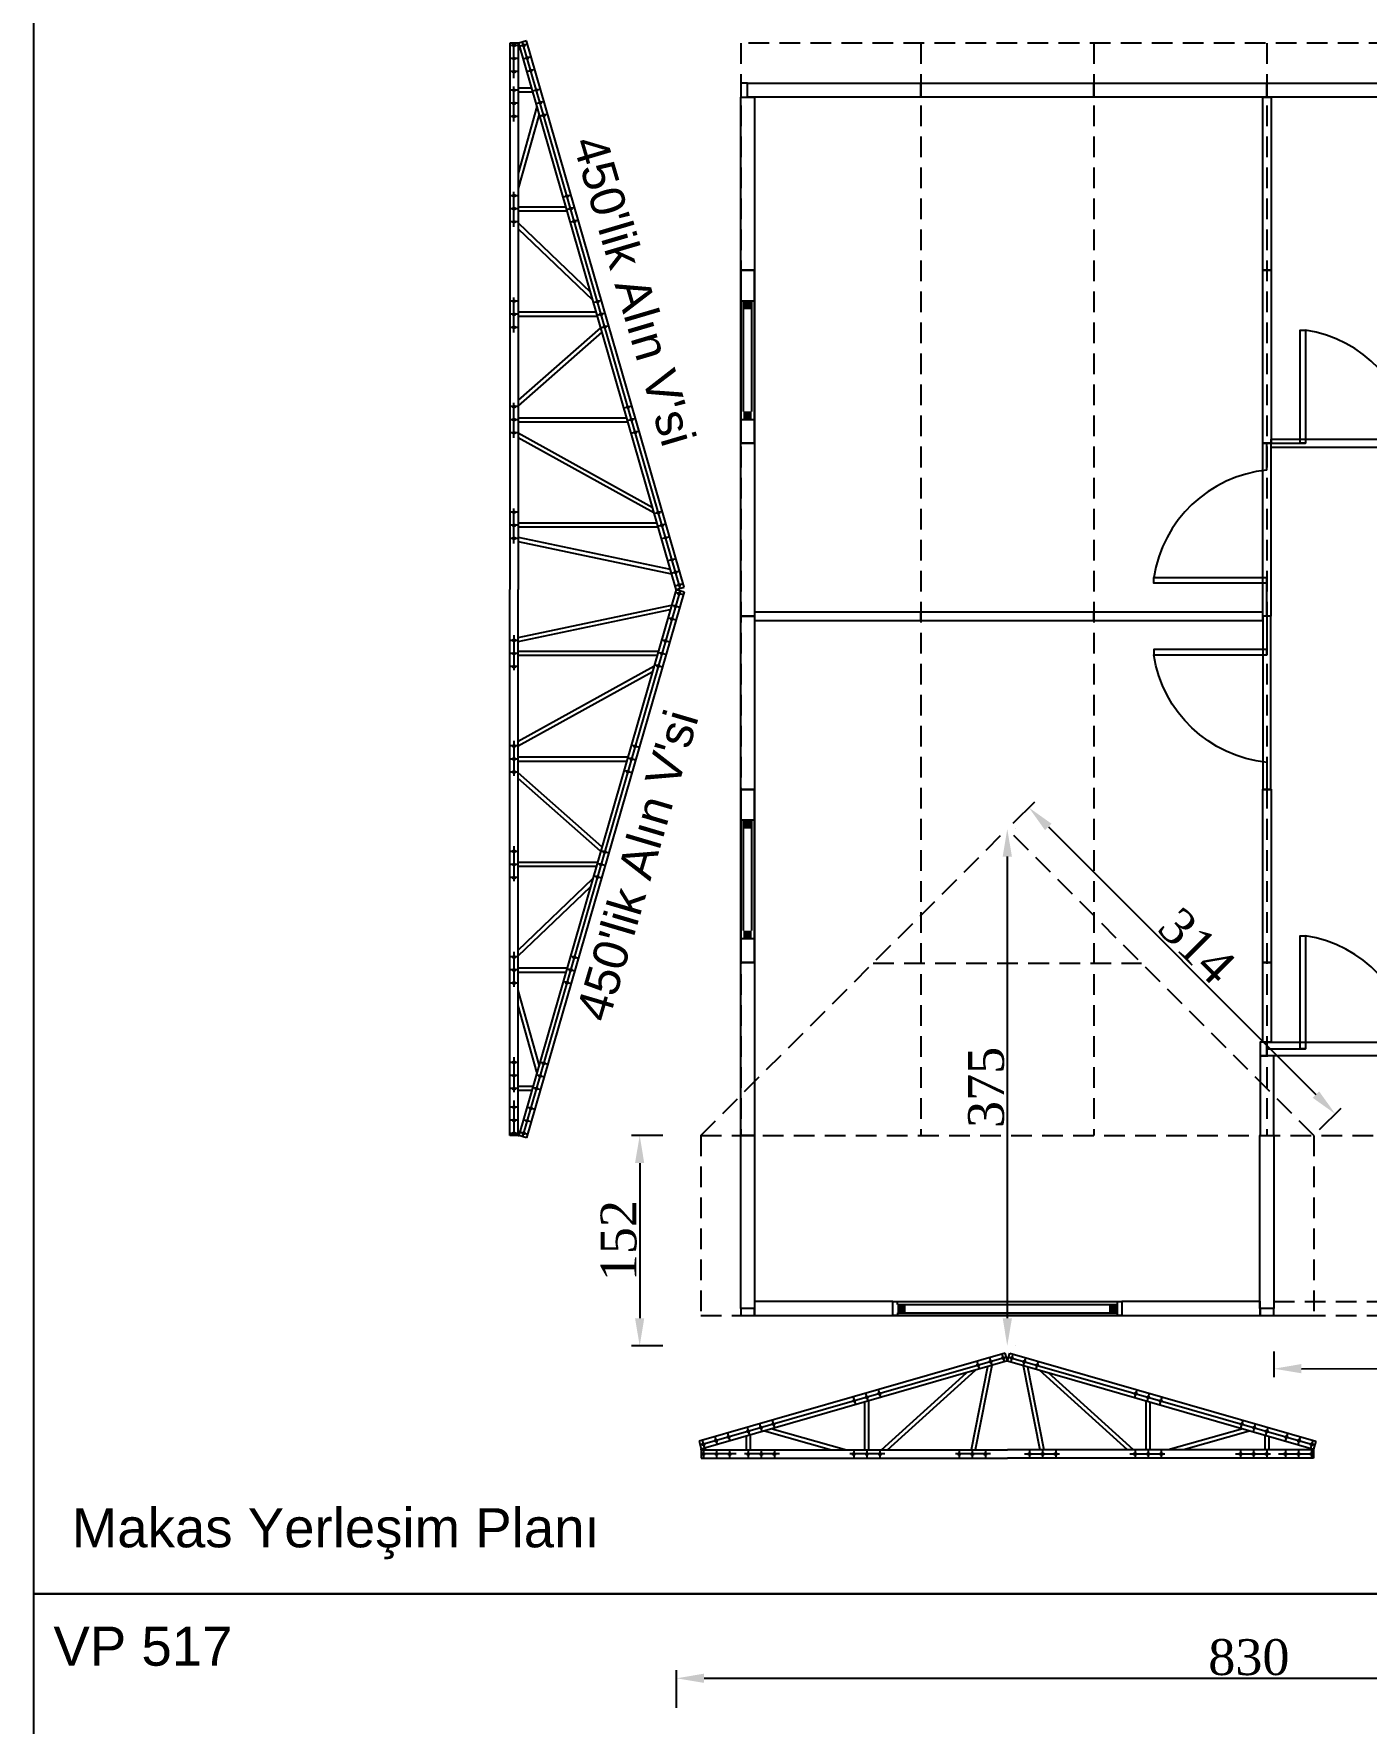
# Model space of a CAD drawing. Header units: millimetres. Extents: x 204298 to 220821, y -217696 to -203281.
# Drawn here: x 208136 to 209102, y -205897 to -204672 of the extents above; entities that cross this region are included whole.
import ezdxf

# ---------------------------------------------------------------- set-up
doc = ezdxf.new("R2010")
doc.units = ezdxf.units.MM
doc.header["$MEASUREMENT"] = 0
doc.linetypes.add('DASHED', pattern=[0.75, 0.5, -0.25])
for name, color, linetype in [('Block1', 255, 'Continuous'), ('DUVAR', 7, 'Continuous'), ('KAPI-PEN', 3, 'Continuous'), ('PANO', 11, 'Continuous'), ('ZEMİN', 191, 'Continuous'), ('ÖLÇÜLENDİRME', 121, 'Continuous')]:
    doc.layers.add(name, color=color, linetype=linetype)
doc.styles.add('133', font='times.ttf')
doc.styles.get("Standard").update_dxf_attribs({"font": 'arial.ttf'})
doc.dimstyles.new('MAKAS', dxfattribs={"dimscale": 20, "dimtxt": 1.3, "dimasz": 1, "dimexe": 0.3, "dimexo": 0.3, "dimgap": 0.1, "dimtad": 1, "dimrnd": 1, "dimzin": 12, "dimdsep": 46, "dimlunit": 6, "dimtxsty": '133', "dimcen": 0.8, "dimdle": 0.0005, "dimclrd": 4, "dimclre": 6, "dimclrt": 2, "dimazin": 3, "dimtfac": 1, "dimtmove": 0, "dimatfit": 2, "dimldrblk": 'DOTSMALL', "dimfxl": 0, "dimtolj": 1, "dimtzin": 0, "dimarcsym": 0})

# ---------------------------------------------------------------- blocks, each defined once
blk = doc.blocks.new('110')
blk.add_lwpolyline([(74265.2, -40100.5), (74265.2, -40226), (74275.2, -40226), (74275.2, -40100.5)], close=True)
blk = doc.blocks.new('113')
for points in [[(74265.2, -40728), (74265.2, -40853.5), (74275.2, -40853.5), (74275.2, -40728)], [(74265.2, -40728), (74265.2, -40853.5), (74275.2, -40853.5), (74275.2, -40728)], [(74275.2, -40853.5), (74275.2, -40728), (74265.2, -40728), (74265.2, -40853.5)]]:
    blk.add_lwpolyline(points, close=True)
at = {"layer": 'KAPI-PEN'}
for points in [[(74270.2, -40728), (74270.2, -40756)], [(74270.2, -40834), (74270.2, -40853.5)]]:
    blk.add_lwpolyline(points, dxfattribs=at)
blk.add_lwpolyline([(74270.2, -40834, -0.341049), (74188.2, -40756), (74270.2, -40756), (74270.2, -40752), (74188.2, -40752), (74188.2, -40756)], format="xyb", dxfattribs=at)
blk = doc.blocks.new('jyt')
at = {"layer": 'PANO', "color": 1}
for p, q in [((-19934.2, -6827.4), (-19934.2, -6747.4)), ((-19928.2, -6827.4), (-19928.2, -6747.4))]:
    blk.add_line(p, q, dxfattribs=at)
for points in [[(-19926.2, -6747.4), (-19936.2, -6747.4)], [(-19926.2, -6833.4), (-19936.2, -6833.4)]]:
    blk.add_lwpolyline(points, dxfattribs=at)
for points in [[(-19928.2, -6747.4), (-19928.2, -6753.4), (-19934.2, -6747.4), (-19934.2, -6753.4)], [(-19928.2, -6833.4), (-19928.2, -6827.4), (-19934.2, -6833.4), (-19934.2, -6827.4)]]:
    blk.add_solid(points, dxfattribs=at)
blk = doc.blocks.new('KAPI')
for points in [[(68907.3, -39991.1), (68907.3, -40116.6), (68913.3, -40116.6), (68913.3, -39991.1)], [(68907.3, -39991.1), (68907.3, -40116.6), (68913.3, -40116.6), (68913.3, -39991.1)], [(68913.3, -40116.6), (68913.3, -39991.1), (68907.3, -39991.1), (68907.3, -40116.6)]]:
    blk.add_lwpolyline(points, close=True)
at = {"layer": 'KAPI-PEN'}
for points in [[(68910.3, -39991.1), (68910.3, -40019.1)], [(68910.3, -40097.1), (68910.3, -40116.6)]]:
    blk.add_lwpolyline(points, dxfattribs=at)
blk.add_lwpolyline([(68910.3, -40097.1, -0.341049), (68828.3, -40019.1), (68910.3, -40019.1), (68910.3, -40015.1), (68828.3, -40015.1), (68828.3, -40019.1)], format="xyb", dxfattribs=at)
blk = doc.blocks.new('D')
blk.add_lwpolyline([(69161.3, -39614.6), (69286.8, -39614.6), (69286.8, -39608.6), (69161.3, -39608.6)], close=True)
blk = doc.blocks.new('*D7384')
at = {"layer": 'Defpoints', "color": 0}
for p in [(208841.8, -205248.8), (209079.7, -205455.5), (209064.1, -205471.1)]:
    blk.add_point(p, dxfattribs=at)
at = {"layer": 'DUVAR', "color": 6, "lineweight": -2}
for p, q in [((208846.1, -205244.6), (208861.7, -205229)), ((209068.3, -205466.8), (209083.9, -205451.2))]:
    blk.add_line(p, q, dxfattribs=at)
at = {"layer": 'DUVAR', "color": 4, "lineweight": -2}
blk.add_line((208871.6, -205247.3), (209065.5, -205441.3), dxfattribs=at)
at = {"layer": 'DUVAR', "color": 4}
for points in [[(208873.9, -205245), (208869.2, -205249.7), (208857.4, -205233.2)], [(209063.2, -205443.7), (209067.9, -205439), (209079.7, -205455.5)]]:
    blk.add_solid(points, dxfattribs=at)
at = {"layer": 'DUVAR', "color": 2, "insert": (208979.3, -205333.6), "char_height": 26, "attachment_point": 5, "rotation": 315, "style": '133'}
blk.add_mtext('\\A1;314', dxfattribs=at)
blk = doc.blocks.new('_DotSmall')
at = {"color": 0, "linetype": 'ByBlock', "const_width": 0.5}
blk.add_lwpolyline([(-0.0625, 0, 1), (0.0625, 0, 1)], format="xyb", close=True, dxfattribs=at)
blk = doc.blocks.new('*D7385')
at = {"layer": 'Defpoints', "color": 0}
for p in [(208841.8, -205248.8), (208841.8, -205623.6), (208841.8, -205623.6)]:
    blk.add_point(p, dxfattribs=at)
at = {"layer": 'DUVAR', "color": 6, "lineweight": -2}
for p, q in [((208847.8, -205248.8), (208847.8, -205248.8)), ((208847.8, -205623.6), (208847.8, -205623.6))]:
    blk.add_line(p, q, dxfattribs=at)
at = {"layer": 'DUVAR', "color": 4, "lineweight": -2}
blk.add_line((208841.8, -205268.8), (208841.8, -205603.6), dxfattribs=at)
at = {"layer": 'DUVAR', "color": 4}
for points in [[(208845.2, -205268.8), (208838.5, -205268.8), (208841.8, -205248.8)], [(208838.5, -205603.6), (208845.2, -205603.6), (208841.8, -205623.6)]]:
    blk.add_solid(points, dxfattribs=at)
at = {"layer": 'DUVAR', "color": 2, "insert": (208826.6, -205436.2), "char_height": 26, "attachment_point": 5, "rotation": 90, "style": '133'}
blk.add_mtext('\\A1;375', dxfattribs=at)
blk = doc.blocks.new('*D7386')
at = {"layer": 'Defpoints', "color": 0}
for p in [(208598.1, -205471.1), (208575.3, -205623.6), (208598.1, -205623.6)]:
    blk.add_point(p, dxfattribs=at)
at = {"layer": 'DUVAR', "color": 6, "lineweight": -2}
for p, q in [((208592.1, -205471.1), (208569.3, -205471.1)), ((208592.1, -205623.6), (208569.3, -205623.6))]:
    blk.add_line(p, q, dxfattribs=at)
at = {"layer": 'DUVAR', "color": 4, "lineweight": -2}
blk.add_line((208575.3, -205491.1), (208575.3, -205603.6), dxfattribs=at)
at = {"layer": 'DUVAR', "color": 4}
for points in [[(208578.6, -205491.1), (208571.9, -205491.1), (208575.3, -205471.1)], [(208571.9, -205603.6), (208578.6, -205603.6), (208575.3, -205623.6)]]:
    blk.add_solid(points, dxfattribs=at)
at = {"layer": 'DUVAR', "color": 2, "insert": (208560.1, -205547.3), "char_height": 26, "attachment_point": 5, "rotation": 90, "style": '133'}
blk.add_mtext('\\A1;152', dxfattribs=at)
blk = doc.blocks.new('*D7387')
at = {"layer": 'Defpoints', "color": 0}
for p in [(209035.1, -205621.7), (209435.4, -205621.1), (209435.4, -205639.6)]:
    blk.add_point(p, dxfattribs=at)
at = {"layer": 'DUVAR', "color": 6, "lineweight": -2}
for p, q in [((209035.1, -205627.7), (209035.1, -205646.2)), ((209435.4, -205627.1), (209435.5, -205645.6))]:
    blk.add_line(p, q, dxfattribs=at)
at = {"layer": 'DUVAR', "color": 4, "lineweight": -2}
blk.add_line((209055.1, -205640.2), (209415.4, -205639.7), dxfattribs=at)
at = {"layer": 'DUVAR', "color": 4}
for points in [[(209055.1, -205636.8), (209055.1, -205643.5), (209035.1, -205640.2)], [(209415.4, -205643), (209415.4, -205636.3), (209435.4, -205639.6)]]:
    blk.add_solid(points, dxfattribs=at)
at = {"layer": 'DUVAR', "color": 2, "insert": (209245.7, -205624.7), "char_height": 26, "attachment_point": 5, "rotation": 0.0789, "style": '133'}
blk.add_mtext('\\A1;400', dxfattribs=at)
blk = doc.blocks.new('*D7544')
at = {"layer": 'Defpoints', "color": 0}
for p in [(209432, -205864.7), (208602, -205892), (209432, -205892)]:
    blk.add_point(p, dxfattribs=at)
at = {"layer": 'DUVAR', "color": 6, "lineweight": -2}
for p, q in [((208602, -205886), (208602, -205858.7)), ((209432, -205886), (209432, -205858.7))]:
    blk.add_line(p, q, dxfattribs=at)
at = {"layer": 'DUVAR', "color": 4, "lineweight": -2}
blk.add_line((208622, -205864.7), (209412, -205864.7), dxfattribs=at)
at = {"layer": 'DUVAR', "color": 4}
for points in [[(208622, -205861.3), (208622, -205868), (208602, -205864.7)], [(209412, -205868), (209412, -205861.3), (209432, -205864.7)]]:
    blk.add_solid(points, dxfattribs=at)
at = {"layer": 'DUVAR', "color": 2, "insert": (209017, -205849.5), "char_height": 26, "attachment_point": 5, "style": '133'}
blk.add_mtext('\\A1;830', dxfattribs=at)
blk = doc.blocks.new('gfj')
at = {"layer": 'Block1', "color": 1}
for p, q in [((-3418.2, -20535), (-3418.2, -20533)), ((-3418.2, -20541), (-3418.2, -20543))]:
    blk.add_line(p, q, dxfattribs=at)
at = {"layer": 'PANO', "color": 1}
for p, q in [((-3418.2, -20535), (-3258.7, -20535)), ((-3418.2, -20541), (-3258.7, -20541))]:
    blk.add_line(p, q, dxfattribs=at)
blk.add_lwpolyline([(-3258.7, -20543), (-3258.7, -20533)], dxfattribs=at)
for points in [[(-3418.2, -20541), (-3412.2, -20541), (-3418.2, -20535), (-3412.2, -20535)], [(-3258.7, -20541), (-3264.7, -20541), (-3258.7, -20535), (-3264.7, -20535)]]:
    blk.add_solid(points, dxfattribs=at)

msp = doc.modelspace()

# ---------------------------------------------------------------- linework, layer by layer
at = {"color": 2}
for points in [[(209922.706, -205803.483), (208135.971, -205803.483), (208135.971, -204591.282), (209922.706, -204591.282)], [(209922.706, -207015.685), (208135.971, -207015.685), (208135.971, -205803.483), (209922.706, -205803.483)]]:
    msp.add_lwpolyline(points, close=True, dxfattribs=at)
for points in [[(208648.571, -204969.06), (208648.571, -204843.56), (208658.571, -204843.56), (208658.571, -204969.06)], [(208648.571, -204969.06), (208648.571, -204843.56), (208658.571, -204843.56), (208658.571, -204969.06)], [(208648.571, -204969.06), (208648.571, -204843.56), (208658.571, -204843.56), (208658.571, -204969.06)], [(208658.571, -204969.06), (208658.571, -204843.56), (208648.571, -204843.56), (208648.571, -204969.06)], [(209033.053, -204966.06), (209155.571, -204966.06), (209155.571, -204972.06), (209033.053, -204972.06)], [(209033.053, -204966.06), (209155.571, -204966.06), (209155.571, -204972.06), (209033.053, -204972.06)], [(209155.571, -204972.06), (209033.053, -204972.06), (209033.053, -204966.06), (209155.571, -204966.06)], [(208658.571, -205097.56), (208779.071, -205097.56), (208779.071, -205091.56), (208658.571, -205091.56)], [(208904.571, -205097.56), (209027.071, -205097.56), (209027.071, -205091.56), (208904.571, -205091.56)], [(208648.571, -205345.56), (208648.571, -205220.06), (208658.571, -205220.06), (208658.571, -205345.56)], [(208648.571, -205345.56), (208648.571, -205220.06), (208658.571, -205220.06), (208658.571, -205345.56)], [(208648.571, -205345.56), (208648.571, -205220.06), (208658.571, -205220.06), (208658.571, -205345.56)], [(208658.571, -205345.56), (208658.571, -205220.06), (208648.571, -205220.06), (208648.571, -205345.56)], [(209033.071, -205345.56), (209033.071, -205403.31), (209027.071, -205403.31), (209027.071, -205345.56)], [(209035.071, -205471.06), (209035.071, -205413.31), (209025.071, -205413.31), (209025.071, -205471.06)], [(208658.571, -205601.56), (208758.821, -205601.56), (208758.821, -205591.56), (208658.571, -205591.56)], [(208924.821, -205601.56), (208758.821, -205601.56), (208758.821, -205591.56), (208924.821, -205591.56)], [(208924.821, -205601.56), (209025.071, -205601.56), (209025.071, -205591.56), (208924.821, -205591.56)]]:
    msp.add_lwpolyline(points, close=True)
at = {"layer": 'Block1', "color": 1}
for p, q in [((208481.098, -204679.06), (208481.098, -205075.06)), ((208487.098, -204679.06), (208481.098, -204679.06)), ((208487.098, -204679.06), (208487.098, -205075.06)), ((208487.098, -204679.06), (208487.543, -204679.06)), ((208487.098, -204682.06), (208488.408, -204682.06)), ((208493.309, -204677.399), (208487.543, -204679.06)), ((208601.666, -205075.06), (208487.543, -204679.06)), ((208607.432, -205073.399), (208493.309, -204677.399)), ((208496.91, -204711.56), (208487.098, -204711.56)), ((208497.774, -204714.56), (208487.098, -204714.56)), ((208500.763, -204724.931), (208487.098, -204773.394)), ((208502.338, -204730.398), (208487.098, -204784.448)), ((208487.098, -204797.56), (208521.694, -204797.56)), ((208487.098, -204800.56), (208522.558, -204800.56)), ((208487.098, -204809.352), (208539.53, -204859.452)), ((208487.098, -204813.502), (208541.18, -204865.178)), ((208543.74, -204874.06), (208487.098, -204874.06)), ((208544.605, -204877.06), (208487.098, -204877.06)), ((208546.975, -204885.285), (208487.098, -204937.926)), ((208547.894, -204888.472), (208487.098, -204941.92)), ((208487.098, -204950.56), (208565.787, -204950.56)), ((208487.098, -204953.56), (208566.651, -204953.56)), ((208487.098, -204961.505), (208584.455, -205015.339)), ((208487.098, -204964.933), (208585.63, -205019.417)), ((208587.833, -205027.06), (208487.098, -205027.06)), ((208588.698, -205030.06), (208487.098, -205030.06)), ((208481.098, -205471.06), (208481.098, -205075.06)), ((208487.098, -205471.06), (208487.098, -205075.06)), ((208601.666, -205075.06), (208487.543, -205471.06)), ((208607.432, -205076.722), (208493.309, -205472.722)), ((208601.666, -205075.06), (208607.432, -205073.399)), ((208601.666, -205075.06), (208607.432, -205076.722)), ((208588.698, -205120.061), (208487.098, -205120.061)), ((208587.833, -205123.061), (208487.098, -205123.061)), ((208487.098, -205185.188), (208585.63, -205130.704)), ((208487.098, -205188.616), (208584.455, -205134.782)), ((208487.098, -205196.561), (208566.651, -205196.56)), ((208487.098, -205199.561), (208565.787, -205199.56)), ((208547.894, -205261.649), (208487.098, -205208.201)), ((208546.975, -205264.836), (208487.098, -205212.195)), ((208544.605, -205273.06), (208487.098, -205273.06)), ((208543.74, -205276.06), (208487.098, -205276.06)), ((208487.098, -205336.619), (208541.18, -205284.943)), ((208487.098, -205340.769), (208539.53, -205290.669)), ((208487.098, -205349.56), (208522.558, -205349.56)), ((208487.098, -205352.56), (208521.694, -205352.56)), ((208502.338, -205419.723), (208487.098, -205365.673)), ((208500.763, -205425.189), (208487.098, -205376.727)), ((208497.774, -205435.56), (208487.098, -205435.56)), ((208496.91, -205438.56), (208487.098, -205438.56)), ((208487.098, -205468.06), (208488.408, -205468.06)), ((208487.098, -205471.06), (208481.098, -205471.06)), ((208487.098, -205471.06), (208487.543, -205471.06)), ((208493.309, -205472.722), (208487.543, -205471.06)), ((208840.302, -205628.819), (208618.302, -205692.797)), ((208841.964, -205634.585), (208840.302, -205628.819)), ((208841.964, -205634.585), (208843.625, -205628.819)), ((208843.625, -205628.819), (209065.625, -205692.797)), ((208841.964, -205634.585), (208619.964, -205698.563)), ((208841.964, -205634.585), (209063.964, -205698.563)), ((208738.464, -205699.008), (208738.464, -205664.412)), ((208741.464, -205699.008), (208741.464, -205663.548)), ((208942.464, -205699.008), (208942.464, -205663.548)), ((208945.464, -205699.008), (208945.464, -205664.412)), ((208652.464, -205689.196), (208652.464, -205699.008)), ((208655.464, -205688.332), (208655.464, -205699.008)), ((208665.835, -205685.343), (208714.297, -205699.008)), ((208671.302, -205683.768), (208725.352, -205699.008)), ((209012.626, -205683.768), (208958.576, -205699.008)), ((209018.093, -205685.343), (208969.63, -205699.008)), ((209028.464, -205688.332), (209028.464, -205699.008)), ((209031.464, -205689.196), (209031.464, -205699.008)), ((208618.302, -205692.797), (208619.964, -205698.563)), ((208619.964, -205699.008), (208619.964, -205698.563)), ((208619.964, -205699.008), (208841.964, -205699.008)), ((208619.964, -205699.008), (208619.964, -205705.008)), ((208622.964, -205699.008), (208622.964, -205697.698)), ((209063.964, -205699.008), (208841.964, -205699.008)), ((209060.964, -205699.008), (209060.964, -205697.698)), ((209065.625, -205692.797), (209063.964, -205698.563)), ((209063.964, -205699.008), (209063.964, -205698.563)), ((209063.964, -205699.008), (209063.964, -205705.008)), ((208619.964, -205705.008), (208841.964, -205705.008)), ((209063.964, -205705.008), (208841.964, -205705.008))]:
    msp.add_line(p, q, dxfattribs=at)
at = {"layer": 'Block1', "color": 2}
for p, q in [((208487.098, -204680.56), (208481.098, -204680.56)), ((208493.98, -204679.73), (208488.215, -204681.391)), ((208604.549, -205074.23), (208490.426, -204678.23)), ((208487.098, -204690.06), (208481.098, -204690.06)), ((208496.611, -204688.858), (208490.846, -204690.52)), ((208499.242, -204697.987), (208493.477, -204699.648)), ((208487.098, -204699.56), (208481.098, -204699.56)), ((208487.098, -204713.06), (208481.098, -204713.06)), ((208487.098, -204722.56), (208481.098, -204722.56)), ((208503.347, -204712.23), (208497.581, -204713.891)), ((208505.977, -204721.358), (208500.212, -204723.02)), ((208487.098, -204732.06), (208481.098, -204732.06)), ((208508.608, -204730.487), (208502.843, -204732.148)), ((208487.098, -204789.56), (208481.098, -204789.56)), ((208525.5, -204789.101), (208519.735, -204790.763)), ((208487.098, -204799.06), (208481.098, -204799.06)), ((208528.131, -204798.23), (208522.365, -204799.891)), ((208530.762, -204807.358), (208524.996, -204809.02)), ((208487.098, -204808.56), (208481.098, -204808.56)), ((208487.098, -204866.06), (208481.098, -204866.06)), ((208547.547, -204865.601), (208541.781, -204867.263)), ((208487.098, -204875.56), (208481.098, -204875.56)), ((208550.177, -204874.729), (208544.412, -204876.391)), ((208487.098, -204885.06), (208481.098, -204885.06)), ((208552.808, -204883.858), (208547.043, -204885.519)), ((208487.098, -204942.56), (208481.098, -204942.56)), ((208569.593, -204942.101), (208563.828, -204943.762)), ((208487.098, -204952.06), (208481.098, -204952.06)), ((208572.224, -204951.229), (208566.458, -204952.891)), ((208487.098, -204961.56), (208481.098, -204961.56)), ((208574.854, -204960.358), (208569.089, -204962.019)), ((208487.098, -205019.06), (208481.098, -205019.06)), ((208487.098, -205028.56), (208481.098, -205028.56)), ((208591.639, -205018.601), (208585.874, -205020.262)), ((208594.27, -205027.729), (208588.505, -205029.391)), ((208487.098, -205038.06), (208481.098, -205038.06)), ((208596.901, -205036.858), (208591.136, -205038.519)), ((208601.498, -205052.811), (208595.733, -205054.473)), ((208604.129, -205061.94), (208598.364, -205063.601)), ((208604.549, -205075.891), (208490.426, -205471.891)), ((208606.76, -205071.068), (208600.995, -205072.73)), ((208606.76, -205079.053), (208600.995, -205077.391)), ((208604.129, -205088.181), (208598.364, -205086.52)), ((208601.498, -205097.31), (208595.733, -205095.648)), ((208487.098, -205112.061), (208481.098, -205112.061)), ((208596.901, -205113.263), (208591.136, -205111.601)), ((208487.098, -205121.561), (208481.098, -205121.561)), ((208594.27, -205122.391), (208588.505, -205120.73)), ((208487.098, -205131.061), (208481.098, -205131.061)), ((208591.639, -205131.52), (208585.874, -205129.858)), ((208574.854, -205189.763), (208569.089, -205188.101)), ((208487.098, -205188.561), (208481.098, -205188.561)), ((208487.098, -205198.061), (208481.098, -205198.061)), ((208572.224, -205198.891), (208566.458, -205197.23)), ((208487.098, -205207.561), (208481.098, -205207.561)), ((208569.593, -205208.02), (208563.828, -205206.358)), ((208487.098, -205265.06), (208481.098, -205265.06)), ((208550.177, -205275.391), (208544.412, -205273.73)), ((208552.808, -205266.263), (208547.043, -205264.601)), ((208487.098, -205274.56), (208481.098, -205274.56)), ((208487.098, -205284.06), (208481.098, -205284.06)), ((208547.547, -205284.52), (208541.781, -205282.858)), ((208487.098, -205341.56), (208481.098, -205341.56)), ((208530.762, -205342.763), (208524.996, -205341.101)), ((208487.098, -205351.06), (208481.098, -205351.06)), ((208525.5, -205361.02), (208519.735, -205359.358)), ((208528.131, -205351.891), (208522.365, -205350.23)), ((208487.098, -205360.56), (208481.098, -205360.56)), ((208487.098, -205418.06), (208481.098, -205418.06)), ((208508.608, -205419.634), (208502.843, -205417.973)), ((208487.098, -205427.56), (208481.098, -205427.56)), ((208505.977, -205428.763), (208500.212, -205427.101)), ((208487.098, -205437.06), (208481.098, -205437.06)), ((208503.347, -205437.891), (208497.581, -205436.23)), ((208487.098, -205450.56), (208481.098, -205450.56)), ((208499.242, -205452.134), (208493.477, -205450.473)), ((208487.098, -205460.06), (208481.098, -205460.06)), ((208487.098, -205469.56), (208481.098, -205469.56)), ((208493.98, -205470.391), (208488.215, -205468.73)), ((208496.611, -205461.263), (208490.846, -205459.601)), ((208841.133, -205631.702), (208619.133, -205695.68)), ((208819.715, -205634.752), (208821.376, -205640.518)), ((208828.843, -205632.122), (208830.505, -205637.887)), ((208837.972, -205629.491), (208839.633, -205635.256)), ((208842.795, -205631.702), (209064.795, -205695.68)), ((208845.956, -205629.491), (208844.295, -205635.256)), ((208855.085, -205632.122), (208853.423, -205637.887)), ((208864.213, -205634.752), (208862.552, -205640.518)), ((208730.005, -205660.606), (208731.666, -205666.371)), ((208739.133, -205657.975), (208740.795, -205663.74)), ((208748.261, -205655.344), (208749.923, -205661.11)), ((208935.666, -205655.344), (208934.005, -205661.11)), ((208944.795, -205657.975), (208943.133, -205663.74)), ((208953.923, -205660.606), (208952.262, -205666.371)), ((208671.39, -205677.498), (208673.052, -205683.263)), ((209012.538, -205677.498), (209010.876, -205683.263)), ((208629.762, -205689.495), (208631.423, -205695.26)), ((208638.89, -205686.864), (208640.552, -205692.629)), ((208653.133, -205682.759), (208654.795, -205688.525)), ((208662.262, -205680.129), (208663.923, -205685.894)), ((209021.666, -205680.129), (209020.005, -205685.894)), ((209030.795, -205682.759), (209029.133, -205688.525)), ((209045.038, -205686.864), (209043.376, -205692.629)), ((209054.166, -205689.495), (209052.505, -205695.26)), ((208620.633, -205692.126), (208622.295, -205697.891)), ((208621.464, -205699.008), (208621.464, -205705.008)), ((208630.964, -205699.008), (208630.964, -205705.008)), ((208640.464, -205699.008), (208640.464, -205705.008)), ((208653.964, -205699.008), (208653.964, -205705.008)), ((208663.464, -205699.008), (208663.464, -205705.008)), ((208672.964, -205699.008), (208672.964, -205705.008)), ((208730.464, -205699.008), (208730.464, -205705.008)), ((208739.964, -205699.008), (208739.964, -205705.008)), ((208749.464, -205699.008), (208749.464, -205705.008)), ((208806.964, -205699.008), (208806.964, -205705.008)), ((208816.464, -205699.008), (208816.464, -205705.008)), ((208825.964, -205699.008), (208825.964, -205705.008)), ((208857.964, -205699.008), (208857.964, -205705.008)), ((208867.464, -205699.008), (208867.464, -205705.008)), ((208876.964, -205699.008), (208876.964, -205705.008)), ((208934.464, -205699.008), (208934.464, -205705.008)), ((208943.964, -205699.008), (208943.964, -205705.008)), ((208953.464, -205699.008), (208953.464, -205705.008)), ((209010.964, -205699.008), (209010.964, -205705.008)), ((209020.464, -205699.008), (209020.464, -205705.008)), ((209029.964, -205699.008), (209029.964, -205705.008)), ((209043.464, -205699.008), (209043.464, -205705.008)), ((209052.964, -205699.008), (209052.964, -205705.008)), ((209063.295, -205692.126), (209061.633, -205697.891)), ((209062.464, -205699.008), (209062.464, -205705.008))]:
    msp.add_line(p, q, dxfattribs=at)
at = {"layer": 'Block1', "color": 1, "linetype": 'DASHED', "ltscale": 30}
for p, q in [((208648.571, -204679.06), (208648.571, -205471.06)), ((209411.571, -204679.06), (208648.571, -204679.06)), ((208779.071, -204679.06), (208779.071, -205471.06)), ((208904.571, -204679.06), (208904.571, -205471.06)), ((209030.071, -204679.06), (209030.071, -205471.06)), ((208619.571, -205471.06), (208841.821, -205248.81)), ((209064.071, -205471.06), (208841.821, -205248.81)), ((208744.571, -205346.06), (208939.071, -205346.06)), ((208619.571, -205471.06), (209411.571, -205471.06)), ((208619.571, -205471.06), (208619.571, -205601.56)), ((209064.071, -205471.06), (209064.071, -205601.56)), ((209035.071, -205591.56), (209411.571, -205591.56)), ((208619.571, -205601.56), (209064.071, -205601.56)), ((209035.071, -205601.56), (209411.571, -205601.56))]:
    msp.add_line(p, q, dxfattribs=at)
at = {"layer": 'Block1', "color": 1}
for centre, radius in [((208484.098, -204680.56), 0.8), ((208484.098, -204680.56), 0.4), ((208491.098, -204680.56), 0.8), ((208491.098, -204680.56), 0.4), ((208484.098, -204690.06), 0.8), ((208484.098, -204690.06), 0.4), ((208493.729, -204689.689), 0.8), ((208493.729, -204689.689), 0.4), ((208496.359, -204698.817), 0.8), ((208484.098, -204699.56), 0.8), ((208484.098, -204699.56), 0.4), ((208496.359, -204698.817), 0.4), ((208484.098, -204713.06), 0.8), ((208484.098, -204722.56), 0.8), ((208484.098, -204713.06), 0.4), ((208484.098, -204722.56), 0.4), ((208500.464, -204713.06), 0.8), ((208500.464, -204713.06), 0.4), ((208503.095, -204722.189), 0.8), ((208503.095, -204722.189), 0.4), ((208484.098, -204732.06), 0.8), ((208484.098, -204732.06), 0.4), ((208505.725, -204731.317), 0.8), ((208505.725, -204731.317), 0.4), ((208484.098, -204789.56), 0.8), ((208484.098, -204789.56), 0.4), ((208522.617, -204789.932), 0.8), ((208522.617, -204789.932), 0.4), ((208484.098, -204799.06), 0.8), ((208484.098, -204808.56), 0.8), ((208484.098, -204799.06), 0.4), ((208484.098, -204808.56), 0.4), ((208525.248, -204799.06), 0.8), ((208525.248, -204799.06), 0.4), ((208527.879, -204808.189), 0.8), ((208527.879, -204808.189), 0.4), ((208484.098, -204866.06), 0.8), ((208484.098, -204866.06), 0.4), ((208544.664, -204866.432), 0.8), ((208544.664, -204866.432), 0.4), ((208484.098, -204875.56), 0.8), ((208484.098, -204875.56), 0.4), ((208547.295, -204875.56), 0.8), ((208547.295, -204875.56), 0.4), ((208484.098, -204885.06), 0.8), ((208484.098, -204885.06), 0.4), ((208549.925, -204884.689), 0.8), ((208549.925, -204884.689), 0.4), ((208484.098, -204942.56), 0.8), ((208484.098, -204942.56), 0.4), ((208566.71, -204942.932), 0.8), ((208566.71, -204942.932), 0.4), ((208484.098, -204952.06), 0.8), ((208484.098, -204952.06), 0.4), ((208569.341, -204952.06), 0.8), ((208569.341, -204952.06), 0.4), ((208484.098, -204961.56), 0.8), ((208484.098, -204961.56), 0.4), ((208571.972, -204961.189), 0.8), ((208571.972, -204961.189), 0.4), ((208484.098, -205019.06), 0.8), ((208484.098, -205028.56), 0.8), ((208484.098, -205019.06), 0.4), ((208484.098, -205028.56), 0.4), ((208588.757, -205019.432), 0.8), ((208588.757, -205019.432), 0.4), ((208591.387, -205028.56), 0.8), ((208591.388, -205028.56), 0.4), ((208484.098, -205038.06), 0.8), ((208484.098, -205038.06), 0.4), ((208594.018, -205037.689), 0.8), ((208594.018, -205037.689), 0.4), ((208598.616, -205053.642), 0.8), ((208598.616, -205053.642), 0.4), ((208601.246, -205062.77), 0.8), ((208601.247, -205062.77), 0.4), ((208603.877, -205071.899), 0.8), ((208603.877, -205078.222), 0.8), ((208603.877, -205071.899), 0.4), ((208603.877, -205078.222), 0.4), ((208601.246, -205087.35), 0.8), ((208601.247, -205087.35), 0.4), ((208598.616, -205096.479), 0.8), ((208598.616, -205096.479), 0.4), ((208484.098, -205112.061), 0.8), ((208484.098, -205112.061), 0.4), ((208594.018, -205112.432), 0.8), ((208594.018, -205112.432), 0.4), ((208484.098, -205121.561), 0.8), ((208484.098, -205121.561), 0.4), ((208591.387, -205121.561), 0.8), ((208591.388, -205121.561), 0.4), ((208484.098, -205131.061), 0.8), ((208484.098, -205131.061), 0.4), ((208588.757, -205130.689), 0.8), ((208588.757, -205130.689), 0.4), ((208484.098, -205188.561), 0.8), ((208484.098, -205198.061), 0.8), ((208484.098, -205188.561), 0.4), ((208484.098, -205198.061), 0.4), ((208569.341, -205198.06), 0.8), ((208569.341, -205198.061), 0.4), ((208571.972, -205188.932), 0.8), ((208571.972, -205188.932), 0.4), ((208484.098, -205207.561), 0.8), ((208484.098, -205207.561), 0.4), ((208566.71, -205207.189), 0.8), ((208566.71, -205207.189), 0.4), ((208484.098, -205265.06), 0.8), ((208484.098, -205274.56), 0.8), ((208484.098, -205265.06), 0.4), ((208547.295, -205274.56), 0.8), ((208549.925, -205265.432), 0.8), ((208549.925, -205265.432), 0.4), ((208484.098, -205284.06), 0.8), ((208484.098, -205274.56), 0.4), ((208484.098, -205284.06), 0.4), ((208544.664, -205283.689), 0.8), ((208544.664, -205283.689), 0.4), ((208547.295, -205274.56), 0.4), ((208484.098, -205341.56), 0.8), ((208484.098, -205341.56), 0.4), ((208527.879, -205341.932), 0.8), ((208527.879, -205341.932), 0.4), ((208484.098, -205351.06), 0.8), ((208484.098, -205351.06), 0.4), ((208522.617, -205360.189), 0.8), ((208525.248, -205351.06), 0.8), ((208525.248, -205351.06), 0.4), ((208484.098, -205360.56), 0.8), ((208484.098, -205360.56), 0.4), ((208522.617, -205360.189), 0.4), ((208484.098, -205418.06), 0.8), ((208484.098, -205418.06), 0.4), ((208505.725, -205418.803), 0.8), ((208505.725, -205418.803), 0.4), ((208484.098, -205427.56), 0.8), ((208484.098, -205427.56), 0.4), ((208503.095, -205427.932), 0.8), ((208503.095, -205427.932), 0.4), ((208484.098, -205437.06), 0.8), ((208484.098, -205437.06), 0.4), ((208500.464, -205437.06), 0.8), ((208500.464, -205437.06), 0.4), ((208484.098, -205450.56), 0.8), ((208484.098, -205450.56), 0.4), ((208496.359, -205451.303), 0.8), ((208496.359, -205451.303), 0.4), ((208484.098, -205460.06), 0.8), ((208484.098, -205469.56), 0.8), ((208484.098, -205460.06), 0.4), ((208484.098, -205469.56), 0.4), ((208491.098, -205469.56), 0.8), ((208491.098, -205469.56), 0.4), ((208493.729, -205460.432), 0.8), ((208493.729, -205460.432), 0.4), ((208820.545, -205637.635), 0.8), ((208820.545, -205637.635), 0.4), ((208829.674, -205635.004), 0.8), ((208829.674, -205635.004), 0.4), ((208838.802, -205632.374), 0.8), ((208838.802, -205632.374), 0.4), ((208845.125, -205632.374), 0.8), ((208845.125, -205632.374), 0.4), ((208854.254, -205635.004), 0.8), ((208854.254, -205635.004), 0.4), ((208863.382, -205637.635), 0.8), ((208863.382, -205637.635), 0.4), ((208730.835, -205663.489), 0.8), ((208730.835, -205663.489), 0.4), ((208739.964, -205660.858), 0.8), ((208739.964, -205660.858), 0.4), ((208749.092, -205658.227), 0.8), ((208749.092, -205658.227), 0.4), ((208934.835, -205658.227), 0.8), ((208934.835, -205658.227), 0.4), ((208943.964, -205660.858), 0.8), ((208943.964, -205660.858), 0.4), ((208953.092, -205663.489), 0.8), ((208953.092, -205663.489), 0.4), ((208639.721, -205689.747), 0.8), ((208639.721, -205689.747), 0.4), ((208653.964, -205685.642), 0.8), ((208653.964, -205685.642), 0.4), ((208663.092, -205683.011), 0.8), ((208663.092, -205683.011), 0.4), ((208672.221, -205680.381), 0.8), ((208672.221, -205680.381), 0.4), ((209011.707, -205680.381), 0.8), ((209011.707, -205680.381), 0.4), ((209020.835, -205683.011), 0.8), ((209020.835, -205683.011), 0.4), ((209029.964, -205685.642), 0.8), ((209029.964, -205685.642), 0.4), ((209044.207, -205689.747), 0.8), ((209044.207, -205689.747), 0.4), ((208621.464, -205695.008), 0.8), ((208621.464, -205702.008), 0.8), ((208621.464, -205695.008), 0.4), ((208621.464, -205702.008), 0.4), ((208630.592, -205692.377), 0.8), ((208630.964, -205702.008), 0.8), ((208630.592, -205692.377), 0.4), ((208630.964, -205702.008), 0.4), ((208640.464, -205702.008), 0.8), ((208640.464, -205702.008), 0.4), ((208653.964, -205702.008), 0.8), ((208653.964, -205702.008), 0.4), ((208663.464, -205702.008), 0.8), ((208663.464, -205702.008), 0.4), ((208672.964, -205702.008), 0.8), ((208672.964, -205702.008), 0.4), ((208730.464, -205702.008), 0.8), ((208730.464, -205702.008), 0.4), ((208739.964, -205702.008), 0.8), ((208739.964, -205702.008), 0.4), ((208749.464, -205702.008), 0.8), ((208749.464, -205702.008), 0.4), ((208806.964, -205702.008), 0.8), ((208806.964, -205702.008), 0.4), ((208816.464, -205702.008), 0.8), ((208816.464, -205702.008), 0.4), ((208825.964, -205702.008), 0.8), ((208825.964, -205702.008), 0.4), ((208857.964, -205702.008), 0.8), ((208857.964, -205702.008), 0.4), ((208867.464, -205702.008), 0.8), ((208867.464, -205702.008), 0.4), ((208876.964, -205702.008), 0.8), ((208876.964, -205702.008), 0.4), ((208934.464, -205702.008), 0.8), ((208934.464, -205702.008), 0.4), ((208943.964, -205702.008), 0.8), ((208943.964, -205702.008), 0.4), ((208953.464, -205702.008), 0.8), ((208953.464, -205702.008), 0.4), ((209010.964, -205702.008), 0.8), ((209010.964, -205702.008), 0.4), ((209020.464, -205702.008), 0.8), ((209020.464, -205702.008), 0.4), ((209029.964, -205702.008), 0.8), ((209029.964, -205702.008), 0.4), ((209043.464, -205702.008), 0.8), ((209043.464, -205702.008), 0.4), ((209052.964, -205702.008), 0.8), ((209053.335, -205692.377), 0.8), ((209052.964, -205702.008), 0.4), ((209053.335, -205692.377), 0.4), ((209062.464, -205695.008), 0.8), ((209062.464, -205702.008), 0.8), ((209062.464, -205695.008), 0.4), ((209062.464, -205702.008), 0.4)]:
    msp.add_circle(centre, radius, dxfattribs=at)
at = {"layer": 'DUVAR', "color": 1}
msp.add_line((208658.571, -205601.56), (209025.071, -205601.56), dxfattribs=at)
for points in [[(208653.571, -204708.06), (208648.571, -204708.06), (208648.571, -204718.06), (208653.571, -204718.06)], [(209030.071, -205403.31), (209025.071, -205403.31), (209025.071, -205413.31), (209030.071, -205413.31)], [(208648.571, -205596.56), (208648.571, -205601.56), (208658.571, -205601.56), (208658.571, -205596.56)], [(209025.071, -205596.56), (209025.071, -205601.56), (209035.071, -205601.56), (209035.071, -205596.56)]]:
    msp.add_lwpolyline(points, close=True, dxfattribs=at)
at = {"layer": 'KAPI-PEN'}
msp.add_lwpolyline([(209136.071, -204969.06, 0.34104855), (209058.071, -204887.06), (209058.071, -204969.06), (209054.071, -204969.06), (209054.071, -204887.06), (209058.071, -204887.06)], format="xyb", dxfattribs=at)
msp.add_lwpolyline([(209033.053, -204969.06), (209058.071, -204969.06)], dxfattribs=at)
at = {"layer": 'ZEMİN', "color": 1}
for p, q in [((208487.098, -205037.16), (208597.452, -205060.437)), ((208487.098, -205040.226), (208598.393, -205063.701)), ((208487.098, -205109.895), (208598.393, -205086.419)), ((208487.098, -205112.961), (208597.452, -205089.684)), ((208755.011, -205699.008), (208818.766, -205641.27)), ((208827.4, -205638.782), (208815.526, -205699.008)), ((208830.642, -205637.847), (208818.584, -205699.008)), ((208853.285, -205637.847), (208865.344, -205699.008)), ((208856.527, -205638.782), (208868.401, -205699.008)), ((208928.917, -205699.008), (208865.161, -205641.27)), ((208750.542, -205699.008), (208812.211, -205643.159)), ((208933.386, -205699.008), (208871.716, -205643.159))]:
    msp.add_line(p, q, dxfattribs=at)
at = {"layer": 'ÖLÇÜLENDİRME', "color": 2, "ltscale": 0.5}
for p, q in [((208484.098, -204704.439), (208484.098, -204679.06)), ((208484.098, -204735.747), (208484.098, -204710.369)), ((208484.098, -204812.247), (208484.098, -204786.869)), ((208484.098, -204888.747), (208484.098, -204863.369)), ((208484.098, -204965.247), (208484.098, -204939.869)), ((208484.098, -205041.747), (208484.098, -205016.369)), ((208484.098, -205108.373), (208484.098, -205133.752)), ((208484.098, -205184.873), (208484.098, -205210.252)), ((208484.098, -205261.373), (208484.098, -205286.752)), ((208484.098, -205337.873), (208484.098, -205363.252)), ((208484.098, -205414.373), (208484.098, -205439.752)), ((208484.098, -205445.682), (208484.098, -205471.06)), ((208645.342, -205702.008), (208619.964, -205702.008)), ((208676.651, -205702.008), (208651.272, -205702.008)), ((208753.151, -205702.008), (208727.772, -205702.008)), ((208829.651, -205702.008), (208804.272, -205702.008)), ((208854.277, -205702.008), (208879.655, -205702.008)), ((208930.777, -205702.008), (208956.155, -205702.008)), ((209007.277, -205702.008), (209032.655, -205702.008)), ((209038.585, -205702.008), (209063.964, -205702.008))]:
    msp.add_line(p, q, dxfattribs=at)

# ---------------------------------------------------------------- block references
at = {"xscale": -1}
for name, p, rotation in [('110', (168553.07, -130442.829), 89.99999999999991), ('110', (168678.57, -130442.829), 89.9999999999999), ('110', (168804.07, -130442.829), 89.9999999999999), ('110', (168929.57, -130442.829), 89.9999999999999), ('110', (134383.34, -244944.062), 180), ('D', (169418.496, -135556.728), 89.99999999999991), ('D', (169418.487, -135682.228), 89.9999999999999), ('110', (134383.34, -245195.062), 180), ('KAPI', (140119.721, -245085.635), 180), ('110', (134383.34, -245320.562), 180), ('D', (169418.496, -136058.728), 89.99999999999993), ('113', (168302.07, -131138.079), 89.99999999999991), ('110', (134383.34, -245571.562), 180), ('110', (134383.34, -245697.062), 180), ('110', (134759.84, -245697.062), 180)]:
    msp.add_blockref(name, p, dxfattribs=dict(at, rotation=rotation))
for name, p in [('D', (139617.739, -165482.985)), ('KAPI', (140119.721, -165103.485))]:
    msp.add_blockref(name, p)
at = {"layer": 'Block1', "color": 0}
for p in [(228584.725, -198118.599), (228584.725, -198495.099)]:
    msp.add_blockref('jyt', p, dxfattribs=at)
at = {"layer": 'Block1', "color": 1}
msp.add_blockref('gfj', (212180.315, -185058.604), dxfattribs=at)

# ---------------------------------------------------------------- texts
at = {"linetype": 'Continuous', "lineweight": 25}
for rotation, p in [(286.480614, (208526.422, -204750.707)), (73.519386, (208552.446, -205390.028))]:
    msp.add_text("450'lik Alın V'si", height=24.93533, rotation=rotation, dxfattribs=at).set_placement(p)
for s, height, p in [('Makas Yerleşim Planı', 28.33561, (208163.539, -205769.696)), ('VP 517', 28.3356, (208150.207, -205855.559))]:
    msp.add_text(s, height=height, dxfattribs=at).set_placement(p)

# ---------------------------------------------------------------- dimensions: what is measured, and where the dimension line sits
at = {"layer": 'DUVAR', "color": 1}
for p1, p2, distance, picture, middle in [((208841.821, -205248.81), (209064.071, -205471.06), 22.066, '*D7384', (208979.294, -205333.588)), ((208841.821, -205248.81), (208841.821, -205623.56), 0, '*D7385', (208826.587, -205436.185)), ((208598.111, -205471.06), (208598.111, -205623.56), -22.845, '*D7386', (208560.071, -205547.31)), ((208602.036, -205892.022), (209432.036, -205892.022), 27.357, '*D7544', (209017.036, -205849.471))]:
    dim = msp.add_aligned_dim(p1=p1, p2=p2, distance=distance, dimstyle='MAKAS', dxfattribs=at)
    dim.commit()
    dim.dimension.update_dxf_attribs({"geometry": picture, "text_midpoint": middle})
dim = msp.add_linear_dim(base=(209435.442, -205639.645), p1=(209035.071, -205621.699), p2=(209435.417, -205621.148), angle=0.078883, dimstyle='MAKAS', dxfattribs=at)
dim.commit()
dim.dimension.update_dxf_attribs({"geometry": '*D7387', "text_midpoint": (209245.762, -205639.906), "dimtype": 161})

doc.saveas('drawing.dxf')
